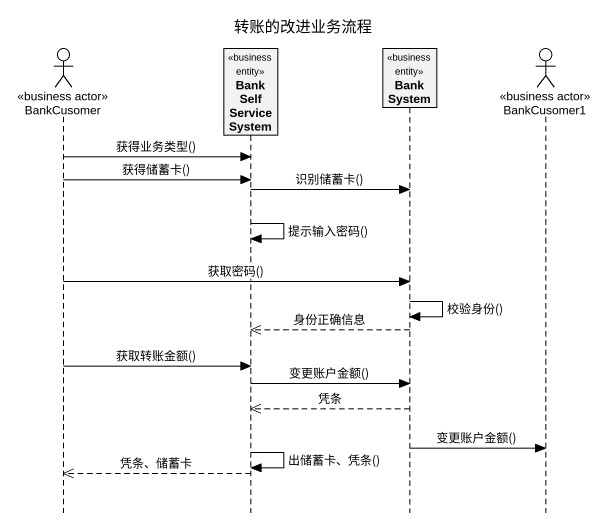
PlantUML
@startuml
title 转账的改进业务流程
hide footbox
actor BankCusomer <<business actor>>
participant BankSelfServiceSystem <<business entity>>
participant BankSystem <<business entity>>
actor BankCusomer1 <<business actor>>

BankCusomer -> BankSelfServiceSystem : 获得业务类型()
BankCusomer -> BankSelfServiceSystem : 获得储蓄卡()
BankSelfServiceSystem -> BankSystem : 识别储蓄卡()
BankSelfServiceSystem -> BankSelfServiceSystem : 提示输入密码()
BankCusomer -> BankSystem : 获取密码()
BankSystem -> BankSystem : 校验身份()
BankSystem -->> BankSelfServiceSystem : 身份正确信息
BankCusomer -> BankSelfServiceSystem : 获取转账金额()
BankSelfServiceSystem -> BankSystem : 变更账户金额()
BankSystem -->> BankSelfServiceSystem : 凭条
BankSystem -> BankCusomer1 : 变更账户金额()
BankSelfServiceSystem -> BankSelfServiceSystem : 出储蓄卡、凭条()
BankSelfServiceSystem -->> BankCusomer : 凭条、储蓄卡
@enduml
